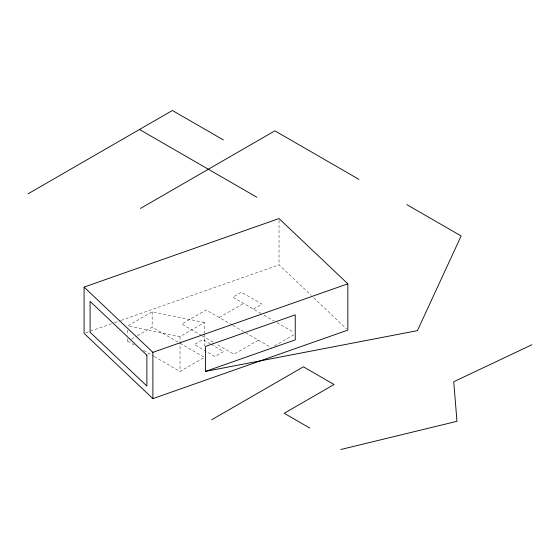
<?xml version="1.0" encoding="UTF-8"?>
<svg xmlns="http://www.w3.org/2000/svg" width="560" height="560" viewBox="0 0 560 560"><rect width="100%" height="100%" fill="white"/><g stroke="black" fill="none" stroke-linecap="round" stroke-linejoin="round"><path stroke-width="0.42" stroke-dasharray="2.8 2.1" d="M204.449 322.504L152.166 311.794L127.75 325.892L180.033 336.602L204.449 322.504L204.449 332.955M127.75 338.695L127.75 341.257L130.711 339.549M131.453 339.122L136.626 336.133M137.368 335.706L152.166 327.159L178.689 342.475M219.219 317.499L243.635 303.401M253.477 309.085L262.08 304.115L241.444 292.201L232.841 297.171L261.058 313.467M154.273 356.573L180.033 371.448L204.449 357.35L179.445 342.909M258.433 340.137L234.01 354.235L216.587 344.176M274.463 345.975L293.699 334.866M85.729 332.801L113.694 322.966M114.513 322.679L120.274 320.656M121.093 320.369L279.027 264.852L311.22 295.386M264.089 315.217L273.945 320.901M276.976 322.651L293.643 332.276M232.099 324.933L206.143 309.953L181.727 324.051L201.432 335.426M232.855 325.374L271.502 347.683M202.188 335.86L213.556 342.426M210.301 343.854L202.93 339.598L194.327 344.568L206.122 351.372M211.036 344.281L223.566 351.512L214.963 356.482L206.857 351.799M127.75 341.257L135.331 345.632M143.661 350.448L153.517 356.132M313.747 297.78L346.57 328.909M279.027 220.318L279.027 264.852M204.449 333.83L204.449 346.024M180.033 336.602L180.033 371.448M152.166 311.794L152.166 327.159M127.75 330.162L127.75 335.286"/><path stroke-width="0.84" d="M28 193.851L172.396 110.488L223.405 139.937M140.427 208.453L274.869 130.83L358.925 179.354M211.701 419.769L303.422 366.814L334.054 384.503L284.207 413.287L309.82 428.071M532 344.722L453.74 381.724L456.967 421.309L340.767 449.512M84.084 287.091L279.027 218.568L347.837 283.822L347.837 330.106L152.887 398.629L84.084 333.375L84.084 287.091L152.887 352.345L152.887 398.629M152.887 352.345L347.837 283.822M205.478 371.406L295.246 339.857L295.246 314.867L205.478 346.416L205.478 371.406L417.424 330.638L461.132 235.97L406.875 204.645M139.482 129.486L256.886 197.267M146.881 355.194L90.09 301.343L90.09 332.22L146.881 386.064L146.881 355.194"/></g></svg>
